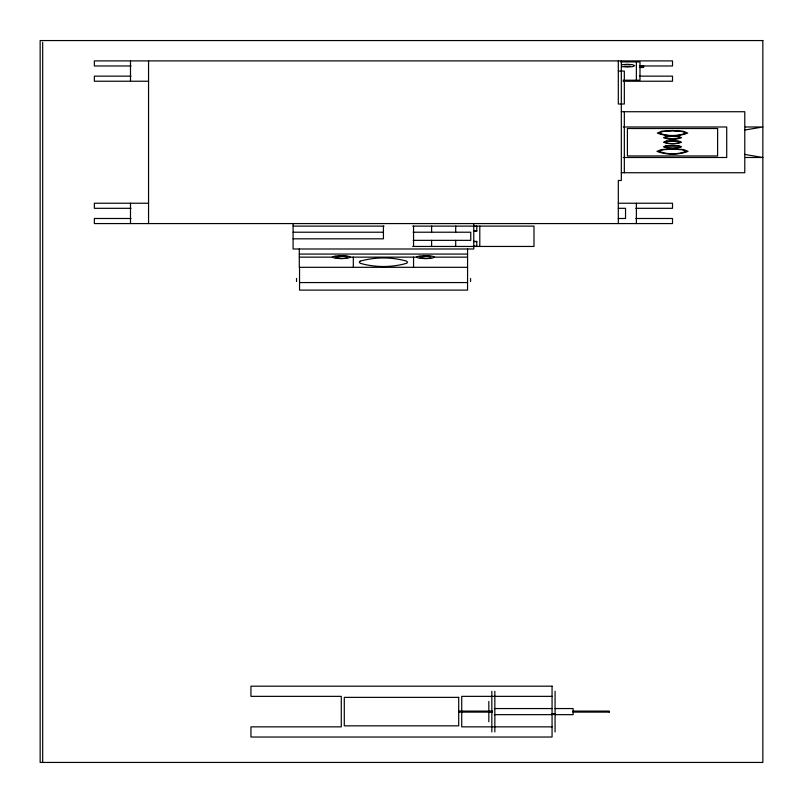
<?xml version="1.0" encoding="UTF-8"?>
<svg xmlns="http://www.w3.org/2000/svg" width="803" height="803" viewBox="0 0 803 803"><rect width="100%" height="100%" fill="white"/><g stroke="black" fill="none" stroke-linecap="round" stroke-linejoin="round"><path stroke-width="1.2" d="M299.298 257.141L332.332 257.141L334.971 256.067L341.365 255.615L347.749 256.067L350.399 257.141L416.466 257.141L419.116 258.225L425.5 258.666L431.894 258.225L434.533 257.141L467.567 257.141M350.399 257.141L347.749 258.225L341.365 258.666L334.971 258.225L332.332 257.141M416.466 257.141L419.116 256.067L425.5 255.615L431.894 256.067L434.533 257.141M744.511 130.076L762.85 126.984L745.405 126.984M621.994 64.732L627.344 64.3L632.694 64.732L634.681 65.675L632.694 66.619L627.344 67.05L621.994 66.619M630.275 66.247L624.413 66.247M620.719 61.911L639.991 61.911L639.991 80.21L623.128 80.21M639.991 65.685L643.605 65.685L643.605 67.482L639.991 67.482M131.04 65.976L94.352 65.976L94.352 60.898L672.512 60.898L672.512 65.976L640.111 65.976M618.31 71.065L624.332 71.065L624.332 104.009L618.31 104.009L618.31 60.898M131.04 76.144L94.352 76.144L94.352 81.233L148.555 81.233M639.569 76.144L672.512 76.144L672.512 81.233L623.128 81.233M621.321 111.727L744.782 111.727L744.782 172.735L621.321 172.735M623.299 126.984L726.715 126.984L726.715 157.488L623.299 157.488M745.405 157.488L762.85 157.488L744.511 154.387M148.555 203.239L94.352 203.239L94.352 208.318L131.04 208.318M618.31 203.239L672.512 203.239L672.512 208.318L635.825 208.318M618.31 208.318L625.537 208.318L625.537 218.486L618.31 218.486M131.04 218.486L94.352 218.486L94.352 223.575L672.512 223.575L672.512 218.486L635.825 218.486M293.095 226.115L384.055 226.115M412.712 226.115L533.995 226.115L533.995 246.451L412.712 246.451M473.77 226.356L476.781 226.356M473.77 230.973L476.781 230.973M473.77 231.194L476.781 231.194L476.781 226.115M293.095 232.218L383.182 232.218M413.204 232.218L470.759 232.218L470.759 240.348L413.204 240.348M293.095 238.822L383.432 238.822L383.432 226.115M473.77 241.362L476.781 241.362L476.781 246.451M473.77 241.603L476.781 241.603M473.77 246.2L476.781 246.2M299.298 254.069L467.567 254.069M467.567 267.309L299.298 267.309L299.298 248.99M299.539 282.566L467.567 282.566M552.062 696.352L461.725 696.352L461.725 726.856L552.062 726.856M494.347 708.557L552.062 708.557M555.074 708.557L573.141 708.557L573.141 714.65L555.074 714.65M458.714 711.097L492.59 711.097M572.89 711.097L609.276 711.097L609.276 712.09M488.826 711.599L491.837 711.599M458.714 712.11L492.59 712.11M572.89 712.11L609.276 712.11M552.062 713.757L555.074 713.757M552.062 714.248L555.074 714.248M494.347 714.65L552.062 714.65M636.377 61.911L636.377 80.21M636.377 203.239L636.377 223.575M624.332 111.727L624.332 172.735M621.321 60.898L621.321 180.464L618.31 180.464L618.31 223.575M555.074 691.273L555.074 731.934M494.849 691.273L494.849 731.934M491.837 691.273L491.837 731.934M488.826 701.431L488.826 721.767M479.792 226.115L479.792 246.451M473.77 223.575L473.77 248.99L293.095 248.99L293.095 223.575M470.578 278.49L470.578 281.542M467.567 248.99L467.567 290.114L299.539 290.114L299.539 267.309M455.702 226.115L455.702 232.218M455.702 240.348L455.702 246.451M431.612 226.115L431.612 232.218M431.612 240.348L431.612 246.451M413.545 226.115L413.545 246.451M413.545 257.141L413.545 267.309M353.32 257.141L353.32 267.309M296.528 278.49L296.528 281.542M148.555 60.898L148.555 223.575M130.487 60.898L130.487 81.233M130.487 203.239L130.487 223.575M42.679 42.268L42.679 762.438M335.373 256.87C347.508 261.467 354.213 253.668 335.373 256.87M360.166 261.176L359.342 262.23L360.166 263.284C375.031 267.57 391.834 267.57 406.699 263.284L407.522 262.23L406.699 261.176C391.834 256.88 375.031 256.88 360.166 261.176M419.909 256.89C431.241 261.176 437.505 253.899 419.909 256.89M661.762 131.27L657.316 133.087C666.731 136.701 678.294 136.701 687.709 133.087L683.263 131.27L672.512 130.528L661.762 131.27M662.947 131.471L658.982 133.087C667.363 136.309 677.662 136.309 686.043 133.087L682.078 131.471L672.512 130.809L662.947 131.471M666.129 136.58L663.479 137.654C669.08 139.812 675.945 139.812 681.546 137.654L678.896 136.58L672.512 136.129L666.129 136.58M667.152 136.751L664.934 137.654C669.632 139.461 675.393 139.461 680.091 137.654L677.873 136.751L672.512 136.38L667.152 136.751M666.129 141.157L663.479 142.231C669.08 144.379 675.945 144.379 681.546 142.231L678.896 141.157L666.129 141.157M666.942 141.298L664.633 142.231C669.521 144.108 675.504 144.108 680.392 142.231L678.083 141.298L672.512 140.906L666.942 141.298M666.129 145.734L663.479 146.808C669.08 148.957 675.945 148.957 681.546 146.808L678.896 145.734L666.129 145.734M667.152 145.905L664.934 146.808C669.632 148.615 675.393 148.615 680.091 146.808L677.873 145.905L667.152 145.905M661.521 149.519L656.964 151.376C666.6 155.079 678.425 155.079 688.061 151.376L683.504 149.519L672.512 148.756L661.521 149.519M662.947 149.759L658.982 151.376C667.363 154.598 677.662 154.598 686.043 151.376L682.078 149.759L672.512 149.097L662.947 149.759M762.85 40.562L40.15 40.562L40.15 762.438L762.85 762.438L762.85 40.562M717.611 128.52L627.414 128.52L627.414 155.953L717.611 155.953L717.611 128.52M552.062 686.184L250.937 686.184L250.937 696.352L341.275 696.352L341.275 726.856L250.937 726.856L250.937 737.024L552.062 737.024L552.062 686.184M458.714 697.365L344.286 697.365L344.286 725.842L458.714 725.842L458.714 697.365"/></g></svg>
